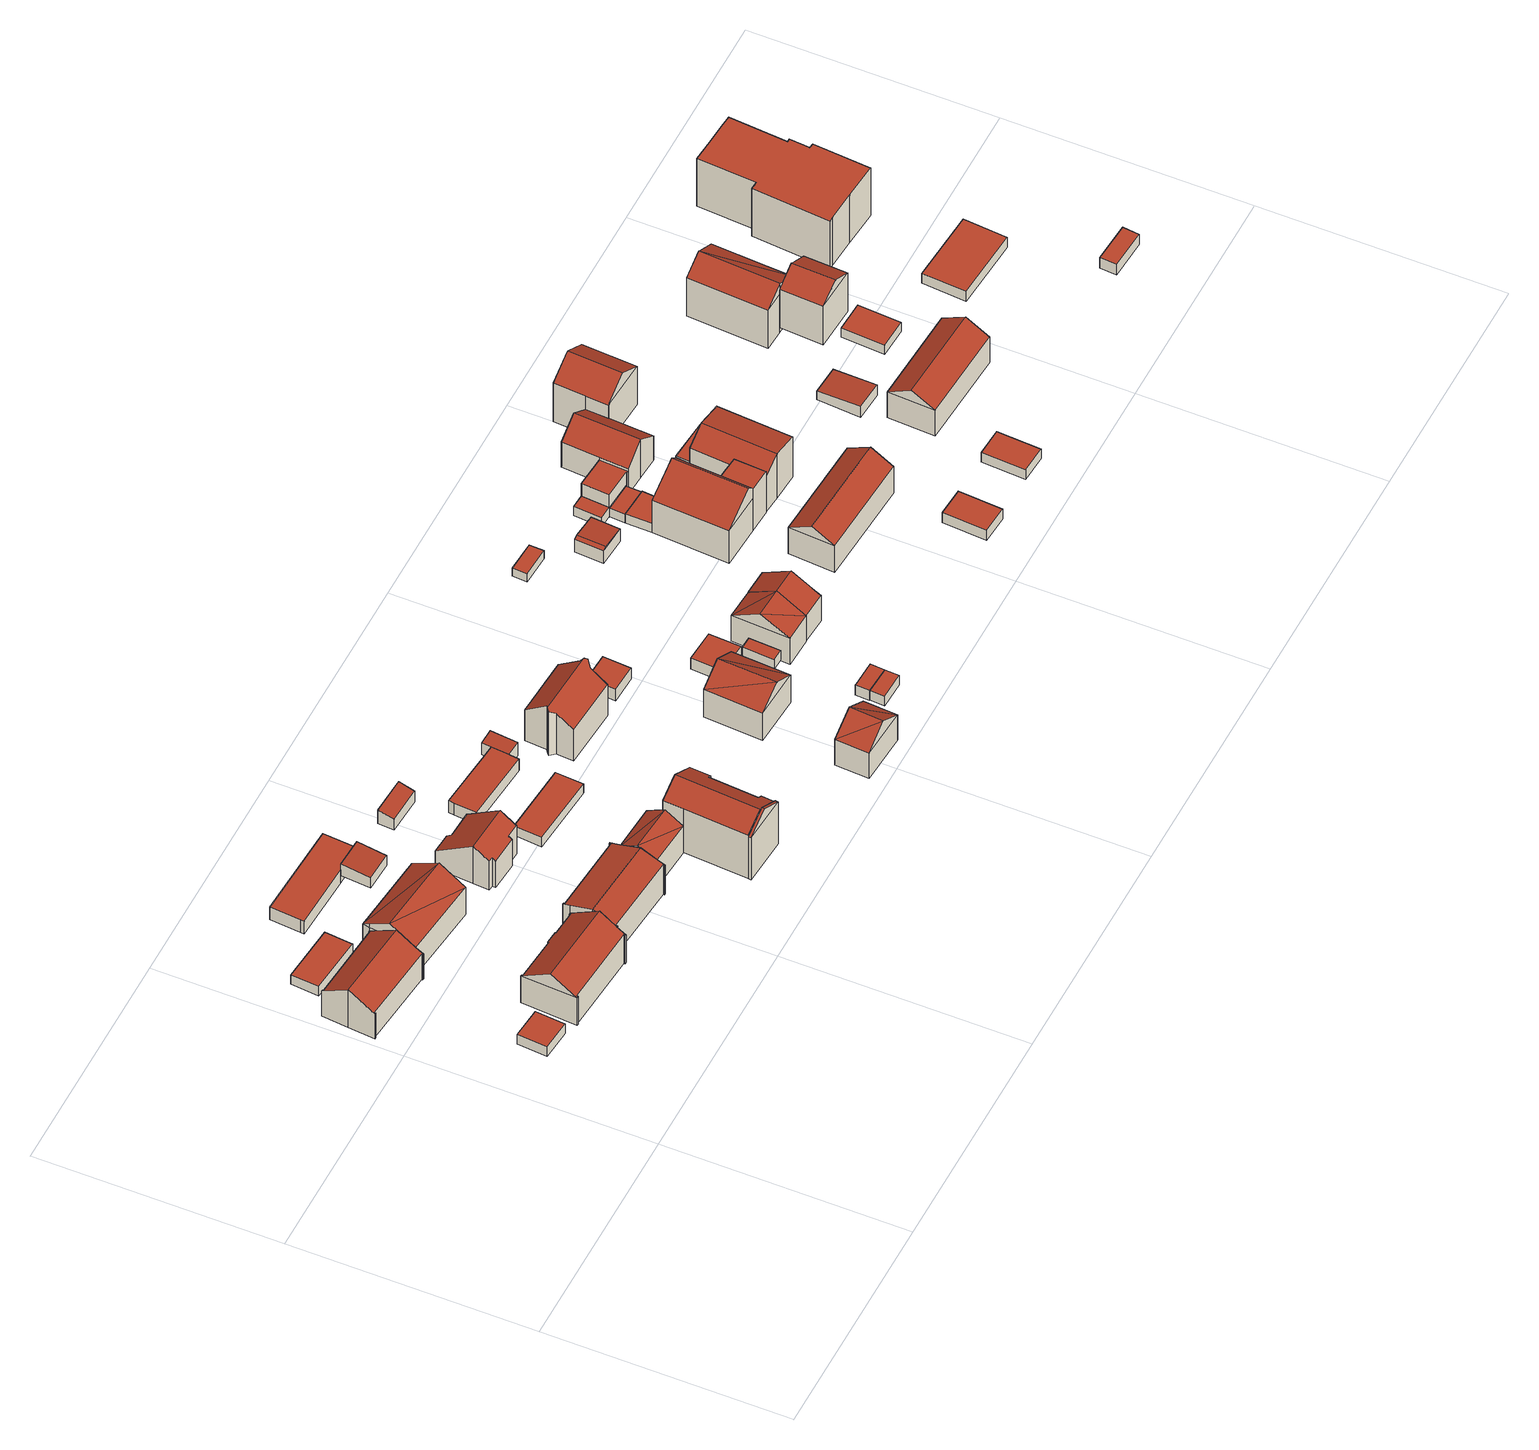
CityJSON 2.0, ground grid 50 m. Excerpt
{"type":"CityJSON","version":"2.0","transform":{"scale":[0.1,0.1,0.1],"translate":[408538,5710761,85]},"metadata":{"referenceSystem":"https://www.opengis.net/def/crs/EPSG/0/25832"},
"CityObjects":{
"building1":{"type":"Building","attributes":{"Gemeindeschluessel":"05978036","Geometrietyp2DReferenz":"3000","function":"31001_2460","roofType":"1000","measuredHeight":2.52},"geometry":[{"type":"MultiSurface","lod":"2","boundaries":[[[0,1,2,3]],[[1,4,5,2]],[[4,6,7,5]],[[6,0,3,7]],[[6,4,1,0]],[[3,2,5,7]]],"semantics":{"surfaces":[{"type":"WallSurface"},{"type":"RoofSurface"},{"type":"GroundSurface"}],"values":[0,0,0,0,1,2]}}]},
"building2":{"type":"Building","attributes":{"Gemeindeschluessel":"05978036","Geometrietyp2DReferenz":"3000","function":"31001_1000","roofType":"3100","measuredHeight":9.81},"geometry":[{"type":"MultiSurface","lod":"2","boundaries":[[[8,9,10,11]],[[9,12,13,10]],[[12,14,15,13]],[[14,16,17,15]],[[16,18,19,17]],[[18,20,21,19]],[[20,22,23,21]],[[22,24,25,23]],[[24,26,27,25]],[[26,28,29,27]],[[28,30,31,29]],[[30,32,33,31]],[[32,34,35,33]],[[34,36,37,35]],[[36,8,11,37]],[[32,30,28,26,24,22,20,18]],[[18,16,14,12,9,8,36,34,32]],[[11,10,13,15,17,19,21,23,25,27,29,31,33,35,37]]],"semantics":{"surfaces":[{"type":"WallSurface"},{"type":"RoofSurface"},{"type":"GroundSurface"}],"values":[0,0,0,0,0,0,0,0,0,0,0,0,0,0,0,1,1,2]}}]},
"building3":{"type":"Building","attributes":{"Gemeindeschluessel":"05978036","Geometrietyp2DReferenz":"3000","function":"31001_2460","roofType":"1000","measuredHeight":2.4},"geometry":[{"type":"MultiSurface","lod":"2","boundaries":[[[38,39,40,41]],[[39,42,43,40]],[[42,44,45,43]],[[44,46,47,45]],[[46,38,41,47]],[[46,44,42,39,38]],[[41,40,43,45,47]]],"semantics":{"surfaces":[{"type":"WallSurface"},{"type":"RoofSurface"},{"type":"GroundSurface"}],"values":[0,0,0,0,0,1,2]}}]},
"building4":{"type":"Building","attributes":{"Gemeindeschluessel":"05978036","Geometrietyp2DReferenz":"3000","function":"31001_1000","roofType":"5000","measuredHeight":10.7},"geometry":[{"type":"MultiSurface","lod":"2","boundaries":[[[48,49,50,51]],[[49,52,53,50]],[[52,54,55,53]],[[54,56,57,55]],[[56,58,59,57]],[[58,60,61,59]],[[60,62,63,61]],[[62,64,65,63]],[[64,66,67,65]],[[66,68,69,67]],[[68,70,71,69]],[[70,72,73,71]],[[72,74,75,73]],[[74,76,77,75]],[[76,78,79,77]],[[78,80,81,79]],[[80,48,51,81]],[[52,49,48,80,82,83,58,56,54]],[[78,76,74,72,70,68,66,64,62,60,83,82]],[[60,58,83]],[[80,78,82]],[[51,50,53,55,57,59,61,63,65,67,69,71,73,75,77,79,81]]],"semantics":{"surfaces":[{"type":"WallSurface"},{"type":"RoofSurface"},{"type":"GroundSurface"}],"values":[0,0,0,0,0,0,0,0,0,0,0,0,0,0,0,0,0,1,1,0,0,2]}}]},
"building5":{"type":"Building","attributes":{"Gemeindeschluessel":"05978036","Geometrietyp2DReferenz":"3000","function":"31001_1000","roofType":"5000","measuredHeight":10.4},"geometry":[{"type":"MultiSurface","lod":"2","boundaries":[[[84,85,86,87]],[[85,88,89,86]],[[88,90,91,89]],[[90,92,93,91]],[[92,84,87,93]],[[85,94,88]],[[85,95,96,94]],[[90,94,96]],[[96,92,90]],[[84,95,85]],[[92,96,95,84]],[[88,94,90]],[[87,86,89,91,93]]],"semantics":{"surfaces":[{"type":"WallSurface"},{"type":"RoofSurface"},{"type":"GroundSurface"}],"values":[0,0,0,0,0,1,1,1,1,0,0,0,2]}}]},
"building6":{"type":"Building","attributes":{"Gemeindeschluessel":"05978036","Geometrietyp2DReferenz":"3000","function":"31001_1000","roofType":"3100","measuredHeight":9.59},"geometry":[{"type":"MultiSurface","lod":"2","boundaries":[[[97,98,99,100]],[[98,101,102,99]],[[101,103,104,102]],[[103,80,105,104]],[[80,106,107,105]],[[106,108,109,107]],[[108,110,111,109]],[[110,112,113,111]],[[112,114,115,113]],[[114,116,117,115]],[[116,118,119,117]],[[118,120,121,119]],[[120,122,123,121]],[[122,124,125,123]],[[124,126,127,125]],[[126,128,129,127]],[[128,97,100,129]],[[124,122,120,118,116,114,112,110,108,106]],[[106,80,103,101,98,97,128,126,124]],[[100,99,102,104,105,107,109,111,113,115,117,119,121,123,125,127,129]]],"semantics":{"surfaces":[{"type":"WallSurface"},{"type":"RoofSurface"},{"type":"GroundSurface"}],"values":[0,0,0,0,0,0,0,0,0,0,0,0,0,0,0,0,0,1,1,2]}}]},
"building7":{"type":"Building","attributes":{"Gemeindeschluessel":"05978036","Geometrietyp2DReferenz":"3000","function":"31001_2460","roofType":"1000","measuredHeight":3.25},"geometry":[{"type":"MultiSurface","lod":"2","boundaries":[[[130,131,132,133]],[[131,134,135,132]],[[134,136,137,135]],[[136,138,139,137]],[[138,140,141,139]],[[140,130,133,141]],[[140,138,136,134,131,130]],[[133,132,135,137,139,141]]],"semantics":{"surfaces":[{"type":"WallSurface"},{"type":"RoofSurface"},{"type":"GroundSurface"}],"values":[0,0,0,0,0,0,1,2]}}]},
"building8":{"type":"Building","attributes":{"Gemeindeschluessel":"05978036","Geometrietyp2DReferenz":"3000","function":"31001_2460","roofType":"2100","measuredHeight":2.97},"geometry":[{"type":"MultiSurface","lod":"2","boundaries":[[[142,143,144,145]],[[143,146,147,144]],[[146,148,149,147]],[[148,142,145,149]],[[148,146,143,142]],[[145,144,147,149]]],"semantics":{"surfaces":[{"type":"WallSurface"},{"type":"RoofSurface"},{"type":"GroundSurface"}],"values":[0,0,0,0,1,2]}}]},
"building9":{"type":"Building","attributes":{"Gemeindeschluessel":"05978036","Geometrietyp2DReferenz":"3000","function":"31001_1000","roofType":"3100","measuredHeight":9.83},"geometry":[{"type":"MultiSurface","lod":"2","boundaries":[[[150,151,152,153]],[[151,154,155,152]],[[154,156,157,155]],[[156,158,159,157]],[[158,160,161,159]],[[160,162,163,161]],[[162,164,165,163]],[[164,166,167,165]],[[166,168,169,167]],[[168,170,171,169]],[[170,172,173,171]],[[172,150,153,173]],[[168,166,164,162,160,158,156,154]],[[154,151,150,172,170,168]],[[153,152,155,157,159,161,163,165,167,169,171,173]]],"semantics":{"surfaces":[{"type":"WallSurface"},{"type":"RoofSurface"},{"type":"GroundSurface"}],"values":[0,0,0,0,0,0,0,0,0,0,0,0,1,1,2]}}]},
"building10":{"type":"Building","attributes":{"Gemeindeschluessel":"05978036","Geometrietyp2DReferenz":"3000","function":"31001_1000"},"children":["building10-1","building10-2","building10-3"]},
"building10-1":{"type":"BuildingPart","attributes":{"roofType":"3100","measuredHeight":13.95},"parents":["building10"],"geometry":[{"type":"MultiSurface","lod":"2","boundaries":[[[174,175,176,177]],[[175,178,179,176]],[[178,180,181,179]],[[182,183,184,185,186,187]],[[188,189,190,191,192,193]],[[189,194,195,190]],[[194,196,197,195]],[[196,174,177,197]],[[189,188,183,182,198]],[[198,199,200,180,178,175,174,196,194,189]],[[177,176,179,181,201,186,185,191,190,195,197]],[[202,199,198]],[[201,181,180,200,203]],[[203,200,199,202]],[[182,187,202,198]],[[201,203,187,186]],[[187,203,202]],[[193,204,184,183,188]],[[192,191,185,184]],[[192,184,204,193]]],"semantics":{"surfaces":[{"type":"WallSurface"},{"type":"RoofSurface"},{"type":"GroundSurface"},{"type":"ClosureSurface"}],"values":[0,0,0,0,0,0,0,0,1,1,2,0,3,3,0,3,3,0,3,3]}}]},
"building10-2":{"type":"BuildingPart","attributes":{"roofType":"3100","measuredHeight":9.28},"parents":["building10"],"geometry":[{"type":"MultiSurface","lod":"2","boundaries":[[[205,206,207,208]],[[206,209,210,207]],[[209,192,191,210]],[[184,205,208,185]],[[184,204,211]],[[184,211,205]],[[204,193,209,206]],[[206,211,204]],[[209,193,192]],[[205,211,206]],[[208,207,210,191,185]],[[185,191,192,184]],[[192,193,204,184]]],"semantics":{"surfaces":[{"type":"WallSurface"},{"type":"RoofSurface"},{"type":"GroundSurface"},{"type":"ClosureSurface"}],"values":[0,0,0,0,1,1,1,1,0,0,2,3,3]}}]},
"building10-3":{"type":"BuildingPart","attributes":{"roofType":"3100","measuredHeight":13.97},"parents":["building10"],"geometry":[{"type":"MultiSurface","lod":"2","boundaries":[[[212,187,186,213]],[[214,215,216,181,180]],[[215,212,213,216]],[[212,215,217]],[[187,212,217,218,199,202]],[[215,214,218,217]],[[213,186,201,181,216]],[[180,200,214]],[[181,201,203,200,180]],[[201,186,187,203]],[[218,214,200,199]],[[199,200,203,202]],[[202,203,187]]],"semantics":{"surfaces":[{"type":"WallSurface"},{"type":"RoofSurface"},{"type":"GroundSurface"},{"type":"ClosureSurface"}],"values":[0,0,0,0,1,1,2,0,3,3,0,3,3]}}]},
"building11":{"type":"Building","attributes":{"Gemeindeschluessel":"05978036","Geometrietyp2DReferenz":"3000","function":"31001_1310","roofType":"2100","measuredHeight":3.57},"geometry":[{"type":"MultiSurface","lod":"2","boundaries":[[[219,220,221,222]],[[220,223,224,221]],[[223,225,226,224]],[[225,219,222,226]],[[225,223,220,219]],[[222,221,224,226]]],"semantics":{"surfaces":[{"type":"WallSurface"},{"type":"RoofSurface"},{"type":"GroundSurface"}],"values":[0,0,0,0,1,2]}}]},
"building12":{"type":"Building","attributes":{"Gemeindeschluessel":"05978036","Geometrietyp2DReferenz":"3000","function":"31001_2460","roofType":"1000","measuredHeight":2.4},"geometry":[{"type":"MultiSurface","lod":"2","boundaries":[[[227,228,229,230]],[[228,231,232,229]],[[231,233,234,232]],[[233,227,230,234]],[[233,231,228,227]],[[230,229,232,234]]],"semantics":{"surfaces":[{"type":"WallSurface"},{"type":"RoofSurface"},{"type":"GroundSurface"}],"values":[0,0,0,0,1,2]}}]},
"building13":{"type":"Building","attributes":{"Gemeindeschluessel":"05978036","Geometrietyp2DReferenz":"3000","function":"31001_2460"},"children":["building13-1","building13-2"]},
"building13-1":{"type":"BuildingPart","attributes":{"roofType":"1000","measuredHeight":3.12},"parents":["building13"],"geometry":[{"type":"MultiSurface","lod":"2","boundaries":[[[235,236,237,238]],[[236,239,240,237]],[[239,241,242,240]],[[241,243,244,242]],[[243,245,246,244]],[[245,247,248,246]],[[247,245,243,241,239,236,235]],[[238,237,240,242,244,246,248]],[[235,238,248,247]]],"semantics":{"surfaces":[{"type":"WallSurface"},{"type":"RoofSurface"},{"type":"GroundSurface"},{"type":"ClosureSurface"}],"values":[0,0,0,0,0,0,1,2,3]}}]},
"building13-2":{"type":"BuildingPart","attributes":{"roofType":"2100","measuredHeight":3.46},"parents":["building13"],"geometry":[{"type":"MultiSurface","lod":"2","boundaries":[[[249,235,238,250]],[[247,251,252,248]],[[251,253,254,252]],[[253,255,256,254]],[[255,249,250,256]],[[255,253,251,247,235,249]],[[250,238,248,252,254,256]],[[247,248,238,235]]],"semantics":{"surfaces":[{"type":"WallSurface"},{"type":"RoofSurface"},{"type":"GroundSurface"},{"type":"ClosureSurface"}],"values":[0,0,0,0,0,1,2,3]}}]},
"building14":{"type":"Building","attributes":{"Gemeindeschluessel":"05978036","Geometrietyp2DReferenz":"3000","function":"31001_1000","roofType":"3100","measuredHeight":10.12},"geometry":[{"type":"MultiSurface","lod":"2","boundaries":[[[257,258,259,260]],[[258,261,262,259]],[[261,263,264,262]],[[263,257,260,264]],[[261,258,265]],[[257,263,266]],[[258,266,265]],[[266,258,257]],[[265,263,261]],[[263,265,266]],[[260,259,262,264]]],"semantics":{"surfaces":[{"type":"WallSurface"},{"type":"RoofSurface"},{"type":"GroundSurface"}],"values":[0,0,0,0,0,0,1,1,1,1,2]}}]},
"building15":{"type":"Building","attributes":{"Gemeindeschluessel":"05978036","Geometrietyp2DReferenz":"3000","function":"31001_1000","roofType":"3100","measuredHeight":11.82},"geometry":[{"type":"MultiSurface","lod":"2","boundaries":[[[267,268,269,270]],[[268,271,272,269]],[[271,273,274,272]],[[273,275,276,274]],[[275,277,278,276]],[[277,279,280,278]],[[279,281,282,280]],[[281,283,284,282]],[[283,285,286,284]],[[285,287,288,286]],[[287,289,290,288]],[[289,267,270,290]],[[285,283,281,279,277,275]],[[275,273,271,268,267,289,287,285]],[[270,269,272,274,276,278,280,282,284,286,288,290]]],"semantics":{"surfaces":[{"type":"WallSurface"},{"type":"RoofSurface"},{"type":"GroundSurface"}],"values":[0,0,0,0,0,0,0,0,0,0,0,0,1,1,2]}}]},
"building16":{"type":"Building","attributes":{"Gemeindeschluessel":"05978036","Geometrietyp2DReferenz":"3000","function":"31001_1000","roofType":"3100","measuredHeight":10.39},"geometry":[{"type":"MultiSurface","lod":"2","boundaries":[[[291,292,293,294]],[[292,295,296,293]],[[295,297,298,296]],[[297,291,294,298]],[[295,292,299]],[[291,297,300]],[[300,292,291]],[[292,300,299]],[[297,299,300]],[[299,297,295]],[[294,293,296,298]]],"semantics":{"surfaces":[{"type":"WallSurface"},{"type":"RoofSurface"},{"type":"GroundSurface"}],"values":[0,0,0,0,0,0,1,1,1,1,2]}}]},
"building17":{"type":"Building","attributes":{"Gemeindeschluessel":"05978036","Geometrietyp2DReferenz":"3000","function":"31001_2460","roofType":"1000","measuredHeight":2.9},"geometry":[{"type":"MultiSurface","lod":"2","boundaries":[[[301,302,303,304]],[[302,305,306,303]],[[305,307,308,306]],[[307,301,304,308]],[[307,305,302,301]],[[304,303,306,308]]],"semantics":{"surfaces":[{"type":"WallSurface"},{"type":"RoofSurface"},{"type":"GroundSurface"}],"values":[0,0,0,0,1,2]}}]},
"building18":{"type":"Building","attributes":{"Gemeindeschluessel":"05978036","Geometrietyp2DReferenz":"3000","function":"31001_2460","roofType":"1000","measuredHeight":2.42},"geometry":[{"type":"MultiSurface","lod":"2","boundaries":[[[309,310,311,312]],[[310,313,314,311]],[[313,315,316,314]],[[315,309,312,316]],[[315,313,310,309]],[[312,311,314,316]]],"semantics":{"surfaces":[{"type":"WallSurface"},{"type":"RoofSurface"},{"type":"GroundSurface"}],"values":[0,0,0,0,1,2]}}]},
"building19":{"type":"Building","attributes":{"Gemeindeschluessel":"05978036","Geometrietyp2DReferenz":"3000","function":"31001_2460","roofType":"1000","measuredHeight":2.58},"geometry":[{"type":"MultiSurface","lod":"2","boundaries":[[[309,317,318,319]],[[317,320,321,318]],[[320,322,323,321]],[[322,310,324,323]],[[310,309,319,324]],[[310,322,320,317,309]],[[319,318,321,323,324]]],"semantics":{"surfaces":[{"type":"WallSurface"},{"type":"RoofSurface"},{"type":"GroundSurface"}],"values":[0,0,0,0,0,1,2]}}]},
"building20":{"type":"Building","attributes":{"Gemeindeschluessel":"05978036","Geometrietyp2DReferenz":"3000","function":"31001_2460","roofType":"1000","measuredHeight":2.95},"geometry":[{"type":"MultiSurface","lod":"2","boundaries":[[[325,326,327,328]],[[326,329,330,327]],[[329,331,332,330]],[[331,325,328,332]],[[331,329,326,325]],[[328,327,330,332]]],"semantics":{"surfaces":[{"type":"WallSurface"},{"type":"RoofSurface"},{"type":"GroundSurface"}],"values":[0,0,0,0,1,2]}}]},
"building21":{"type":"Building","attributes":{"Gemeindeschluessel":"05978036","Geometrietyp2DReferenz":"3000","function":"31001_2460","roofType":"1000","measuredHeight":2.5},"geometry":[{"type":"MultiSurface","lod":"2","boundaries":[[[333,334,335,336]],[[334,337,338,335]],[[337,339,340,338]],[[339,333,336,340]],[[339,337,334,333]],[[336,335,338,340]]],"semantics":{"surfaces":[{"type":"WallSurface"},{"type":"RoofSurface"},{"type":"GroundSurface"}],"values":[0,0,0,0,1,2]}}]},
"building22":{"type":"Building","attributes":{"Gemeindeschluessel":"05978036","Geometrietyp2DReferenz":"3000","function":"31001_1000","roofType":"5000","measuredHeight":10.18},"geometry":[{"type":"MultiSurface","lod":"2","boundaries":[[[341,342,343,344]],[[342,345,346,343]],[[345,347,348,346]],[[347,341,344,348]],[[349,347,350]],[[347,349,341]],[[342,350,345]],[[350,342,349]],[[342,341,349]],[[347,345,350]],[[344,343,346,348]]],"semantics":{"surfaces":[{"type":"WallSurface"},{"type":"RoofSurface"},{"type":"GroundSurface"}],"values":[0,0,0,0,1,1,1,1,0,0,2]}}]},
"building23":{"type":"Building","attributes":{"Gemeindeschluessel":"05978036","Geometrietyp2DReferenz":"3000","function":"31001_1000","roofType":"5000","measuredHeight":10.17},"geometry":[{"type":"MultiSurface","lod":"2","boundaries":[[[347,351,352,353]],[[351,354,355,352]],[[354,356,357,355]],[[356,358,359,357]],[[358,360,361,359]],[[360,347,353,361]],[[358,362,350,347,360]],[[356,354,351,350,362]],[[351,347,350]],[[358,356,362]],[[353,352,355,357,359,361]]],"semantics":{"surfaces":[{"type":"WallSurface"},{"type":"RoofSurface"},{"type":"GroundSurface"}],"values":[0,0,0,0,0,0,1,1,0,0,2]}}]},
"building24":{"type":"Building","attributes":{"Gemeindeschluessel":"05978036","Geometrietyp2DReferenz":"3000","function":"31001_2460","roofType":"1000","measuredHeight":2.16},"geometry":[{"type":"MultiSurface","lod":"2","boundaries":[[[363,364,365,366]],[[364,367,368,365]],[[367,369,370,368]],[[369,363,366,370]],[[369,367,364,363]],[[366,365,368,370]]],"semantics":{"surfaces":[{"type":"WallSurface"},{"type":"RoofSurface"},{"type":"GroundSurface"}],"values":[0,0,0,0,1,2]}}]},
"building25":{"type":"Building","attributes":{"Gemeindeschluessel":"05978036","Geometrietyp2DReferenz":"3000","function":"31001_2460","roofType":"1000","measuredHeight":2.09},"geometry":[{"type":"MultiSurface","lod":"2","boundaries":[[[371,372,373,374]],[[372,375,376,373]],[[375,377,378,376]],[[377,371,374,378]],[[377,375,372,371]],[[374,373,376,378]]],"semantics":{"surfaces":[{"type":"WallSurface"},{"type":"RoofSurface"},{"type":"GroundSurface"}],"values":[0,0,0,0,1,2]}}]},
"building26":{"type":"Building","attributes":{"Gemeindeschluessel":"05978036","Geometrietyp2DReferenz":"3000","function":"31001_1000","roofType":"3100","measuredHeight":3.87},"geometry":[{"type":"MultiSurface","lod":"2","boundaries":[[[379,380,381,382]],[[380,383,384,381]],[[383,385,386,384]],[[385,379,382,386]],[[383,380,387]],[[379,385,388]],[[380,379,388,387]],[[385,383,387,388]],[[382,381,384,386]]],"semantics":{"surfaces":[{"type":"WallSurface"},{"type":"RoofSurface"},{"type":"GroundSurface"}],"values":[0,0,0,0,0,0,1,1,2]}}]},
"building27":{"type":"Building","attributes":{"Gemeindeschluessel":"05978036","Geometrietyp2DReferenz":"3000","function":"31001_2460","roofType":"1000","measuredHeight":2.35},"geometry":[{"type":"MultiSurface","lod":"2","boundaries":[[[389,390,391,392]],[[390,393,394,391]],[[393,395,396,394]],[[395,389,392,396]],[[395,393,390,389]],[[392,391,394,396]]],"semantics":{"surfaces":[{"type":"WallSurface"},{"type":"RoofSurface"},{"type":"GroundSurface"}],"values":[0,0,0,0,1,2]}}]},
"building28":{"type":"Building","attributes":{"Gemeindeschluessel":"05978036","Geometrietyp2DReferenz":"3000","function":"31001_1100"},"children":["building28-1","building28-2"]},
"building28-1":{"type":"BuildingPart","attributes":{"roofType":"3100","measuredHeight":12.72},"parents":["building28"],"geometry":[{"type":"MultiSurface","lod":"2","boundaries":[[[397,398,399,400]],[[401,402,403,404]],[[402,405,406,403]],[[405,407,408,406]],[[407,409,410,408]],[[409,397,400,410]],[[411,412,413,414,415,416]],[[405,402,416,415,417]],[[405,417,407]],[[407,417,415,414,409]],[[401,418,411,416,402]],[[409,414,413,397]],[[397,413,412,419,398]],[[400,399,404,403,406,408,410]],[[404,399,398,401]],[[418,419,412,411]],[[398,419,418,401]]],"semantics":{"surfaces":[{"type":"WallSurface"},{"type":"RoofSurface"},{"type":"GroundSurface"},{"type":"ClosureSurface"}],"values":[0,0,0,0,0,0,1,1,0,0,0,0,0,2,3,0,3]}}]},
"building28-2":{"type":"BuildingPart","attributes":{"roofType":"1000","measuredHeight":10.79},"parents":["building28"],"geometry":[{"type":"MultiSurface","lod":"2","boundaries":[[[419,420,421,399,398]],[[420,422,423,421]],[[422,424,425,423]],[[424,426,427,425]],[[426,418,401,404,427]],[[426,424,422,420,419,418]],[[404,399,421,423,425,427]],[[398,399,404,401]],[[398,401,418,419]]],"semantics":{"surfaces":[{"type":"WallSurface"},{"type":"RoofSurface"},{"type":"GroundSurface"},{"type":"ClosureSurface"}],"values":[0,0,0,0,0,1,2,3,3]}}]},
"building29":{"type":"Building","attributes":{"Gemeindeschluessel":"05978036","Geometrietyp2DReferenz":"3000","function":"31001_2460","roofType":"1000","measuredHeight":2.38},"geometry":[{"type":"MultiSurface","lod":"2","boundaries":[[[428,429,430,406]],[[429,431,432,430]],[[431,433,408,432]],[[433,428,406,408]],[[433,431,429,428]],[[406,430,432,408]]],"semantics":{"surfaces":[{"type":"WallSurface"},{"type":"RoofSurface"},{"type":"GroundSurface"}],"values":[0,0,0,0,1,2]}}]},
"building30":{"type":"Building","attributes":{"Gemeindeschluessel":"05978036","Geometrietyp2DReferenz":"3000","function":"31001_1000","roofType":"3100","measuredHeight":9.64},"geometry":[{"type":"MultiSurface","lod":"2","boundaries":[[[434,435,436,437]],[[435,438,439,436]],[[438,440,441,439]],[[440,434,437,441]],[[438,435,442]],[[434,440,443]],[[435,434,443,442]],[[440,438,442,443]],[[437,436,439,441]]],"semantics":{"surfaces":[{"type":"WallSurface"},{"type":"RoofSurface"},{"type":"GroundSurface"}],"values":[0,0,0,0,0,0,1,1,2]}}]},
"building31":{"type":"Building","attributes":{"Gemeindeschluessel":"05978036","Geometrietyp2DReferenz":"3000","function":"31001_2460","roofType":"1000","measuredHeight":2.23},"geometry":[{"type":"MultiSurface","lod":"2","boundaries":[[[444,445,391,430]],[[445,446,447,391]],[[446,448,449,447]],[[448,450,432,449]],[[450,444,430,432]],[[450,448,446,445,444]],[[430,391,447,449,432]]],"semantics":{"surfaces":[{"type":"WallSurface"},{"type":"RoofSurface"},{"type":"GroundSurface"}],"values":[0,0,0,0,0,1,2]}}]},
"building32":{"type":"Building","attributes":{"Gemeindeschluessel":"05978036","Geometrietyp2DReferenz":"3000","function":"31001_2460","roofType":"1000","measuredHeight":2.52},"geometry":[{"type":"MultiSurface","lod":"2","boundaries":[[[451,452,453,454]],[[452,455,456,453]],[[455,457,458,456]],[[457,451,454,458]],[[457,455,452,451]],[[454,453,456,458]]],"semantics":{"surfaces":[{"type":"WallSurface"},{"type":"RoofSurface"},{"type":"GroundSurface"}],"values":[0,0,0,0,1,2]}}]},
"building33":{"type":"Building","attributes":{"Gemeindeschluessel":"05978036","Geometrietyp2DReferenz":"3000","function":"31001_1100","roofType":"3100","measuredHeight":11.58},"geometry":[{"type":"MultiSurface","lod":"2","boundaries":[[[459,460,461,462]],[[460,463,425,461]],[[463,464,423,425]],[[464,465,466,423]],[[465,467,468,466]],[[467,469,470,468]],[[469,471,472,470]],[[471,459,462,472]],[[467,465,464,463,460]],[[460,459,471,469,467]],[[462,461,425,423,466,468,470,472]]],"semantics":{"surfaces":[{"type":"WallSurface"},{"type":"RoofSurface"},{"type":"GroundSurface"}],"values":[0,0,0,0,0,0,0,0,1,1,2]}}]},
"building34":{"type":"Building","attributes":{"Gemeindeschluessel":"05978036","Geometrietyp2DReferenz":"3000","function":"31001_2460","roofType":"2100","measuredHeight":5.4},"geometry":[{"type":"MultiSurface","lod":"2","boundaries":[[[473,474,470,475]],[[474,476,466,470]],[[476,477,478,466]],[[477,473,475,478]],[[477,476,474,473]],[[475,470,466,478]]],"semantics":{"surfaces":[{"type":"WallSurface"},{"type":"RoofSurface"},{"type":"GroundSurface"}],"values":[0,0,0,0,1,2]}}]},
"building35":{"type":"Building","attributes":{"Gemeindeschluessel":"05978036","Geometrietyp2DReferenz":"3000","function":"31001_1000"},"children":["building35-1","building35-2","building35-3"]},
"building35-1":{"type":"BuildingPart","attributes":{"roofType":"3100","measuredHeight":9.95},"parents":["building35"],"geometry":[{"type":"MultiSurface","lod":"2","boundaries":[[[479,480,481,482]],[[480,483,484,481]],[[485,486,487,488]],[[486,489,490,487]],[[489,491,492,493,490]],[[494,479,482,495,496]],[[489,486,485,497,483,480]],[[480,479,494,491,489]],[[482,481,484,498,488,487,490,493,495]],[[498,484,483,497]],[[485,488,498,497]],[[496,492,491,494]],[[496,495,493,492]]],"semantics":{"surfaces":[{"type":"WallSurface"},{"type":"RoofSurface"},{"type":"GroundSurface"},{"type":"ClosureSurface"}],"values":[0,0,0,0,0,0,1,1,2,3,3,0,3]}}]},
"building35-2":{"type":"BuildingPart","attributes":{"roofType":"3100","measuredHeight":13.45},"parents":["building35"],"geometry":[{"type":"MultiSurface","lod":"2","boundaries":[[[499,500,501,484,483]],[[500,502,503,501]],[[502,504,505,503]],[[504,506,485,488,505]],[[499,507,508,509,510,500]],[[502,510,509,504]],[[506,508,507]],[[504,509,508,506]],[[500,510,502]],[[484,501,503,505,488,498]],[[497,485,506,507]],[[497,498,488,485]],[[483,497,507,499]],[[483,484,498,497]]],"semantics":{"surfaces":[{"type":"WallSurface"},{"type":"RoofSurface"},{"type":"GroundSurface"},{"type":"ClosureSurface"}],"values":[0,0,0,0,1,1,0,0,0,2,0,3,0,3]}}]},
"building35-3":{"type":"BuildingPart","attributes":{"roofType":"1000","measuredHeight":5.97},"parents":["building35"],"geometry":[{"type":"MultiSurface","lod":"2","boundaries":[[[511,496,495,512]],[[492,513,514,493]],[[513,515,516,514]],[[515,517,518,516]],[[517,511,512,518]],[[517,515,513,492,496,511]],[[512,495,493,514,516,518]],[[493,495,496,492]]],"semantics":{"surfaces":[{"type":"WallSurface"},{"type":"RoofSurface"},{"type":"GroundSurface"},{"type":"ClosureSurface"}],"values":[0,0,0,0,0,1,2,3]}}]},
"building36":{"type":"Building","attributes":{"Gemeindeschluessel":"05978036","Geometrietyp2DReferenz":"3000","function":"31001_2460","roofType":"1000","measuredHeight":2.54},"geometry":[{"type":"MultiSurface","lod":"2","boundaries":[[[519,520,521,522]],[[520,523,524,521]],[[523,525,526,524]],[[525,519,522,526]],[[525,523,520,519]],[[522,521,524,526]]],"semantics":{"surfaces":[{"type":"WallSurface"},{"type":"RoofSurface"},{"type":"GroundSurface"}],"values":[0,0,0,0,1,2]}}]},
"building37":{"type":"Building","attributes":{"Gemeindeschluessel":"05978036","Geometrietyp2DReferenz":"3000","function":"31001_2460","roofType":"2100","measuredHeight":2.84},"geometry":[{"type":"MultiSurface","lod":"2","boundaries":[[[527,528,529,530]],[[528,531,532,529]],[[531,533,534,532]],[[533,527,530,534]],[[533,531,528,527]],[[530,529,532,534]]],"semantics":{"surfaces":[{"type":"WallSurface"},{"type":"RoofSurface"},{"type":"GroundSurface"}],"values":[0,0,0,0,1,2]}}]},
"building38":{"type":"Building","attributes":{"Gemeindeschluessel":"05978036","Geometrietyp2DReferenz":"3000","function":"31001_1000","roofType":"3100","measuredHeight":9.51},"geometry":[{"type":"MultiSurface","lod":"2","boundaries":[[[535,536,537,538]],[[536,539,540,537]],[[539,541,542,540]],[[541,535,538,542]],[[539,536,543]],[[535,541,544]],[[536,535,544,543]],[[541,539,543,544]],[[538,537,540,542]]],"semantics":{"surfaces":[{"type":"WallSurface"},{"type":"RoofSurface"},{"type":"GroundSurface"}],"values":[0,0,0,0,0,0,1,1,2]}}]},
"building39":{"type":"Building","attributes":{"Gemeindeschluessel":"05978036","Geometrietyp2DReferenz":"3000","function":"31001_2460","roofType":"1000","measuredHeight":2.39},"geometry":[{"type":"MultiSurface","lod":"2","boundaries":[[[545,546,547,548]],[[546,549,550,547]],[[549,551,552,550]],[[551,545,548,552]],[[551,549,546,545]],[[548,547,550,552]]],"semantics":{"surfaces":[{"type":"WallSurface"},{"type":"RoofSurface"},{"type":"GroundSurface"}],"values":[0,0,0,0,1,2]}}]},
"building40":{"type":"Building","attributes":{"Gemeindeschluessel":"05978036","Geometrietyp2DReferenz":"3000","function":"31001_1000","roofType":"5000","measuredHeight":12.68},"geometry":[{"type":"MultiSurface","lod":"2","boundaries":[[[553,554,555,556]],[[554,557,558,555]],[[557,559,560,558]],[[559,561,562,560]],[[561,553,556,562]],[[554,563,564,565,557]],[[564,561,559,565]],[[553,563,554]],[[561,564,563,553]],[[557,565,559]],[[556,555,558,560,562]]],"semantics":{"surfaces":[{"type":"WallSurface"},{"type":"RoofSurface"},{"type":"GroundSurface"}],"values":[0,0,0,0,0,1,1,0,0,0,2]}}]},
"building41":{"type":"Building","attributes":{"Gemeindeschluessel":"05978036","Geometrietyp2DReferenz":"3000","function":"31001_1000","roofType":"5000","measuredHeight":12.66},"geometry":[{"type":"MultiSurface","lod":"2","boundaries":[[[566,567,568,569]],[[567,570,571,568]],[[570,572,573,571]],[[572,574,575,573]],[[574,576,577,575]],[[576,566,569,577]],[[578,576,574,579,580]],[[570,567,581,578]],[[578,580,570]],[[566,581,567]],[[576,578,581,566]],[[572,579,574]],[[570,580,579,572]],[[569,568,571,573,575,577]]],"semantics":{"surfaces":[{"type":"WallSurface"},{"type":"RoofSurface"},{"type":"GroundSurface"}],"values":[0,0,0,0,0,0,1,1,1,0,0,0,0,2]}}]},
"building42":{"type":"Building","attributes":{"Gemeindeschluessel":"05978036","Geometrietyp2DReferenz":"3000","function":"31001_2460","roofType":"1000","measuredHeight":2.62},"geometry":[{"type":"MultiSurface","lod":"2","boundaries":[[[582,583,584,585]],[[583,586,587,584]],[[586,588,589,587]],[[588,582,585,589]],[[588,586,583,582]],[[585,584,587,589]]],"semantics":{"surfaces":[{"type":"WallSurface"},{"type":"RoofSurface"},{"type":"GroundSurface"}],"values":[0,0,0,0,1,2]}}]},
"building43":{"type":"Building","attributes":{"Gemeindeschluessel":"05978036","Geometrietyp2DReferenz":"3000","function":"51009_1611","roofType":"1000","measuredHeight":2.67},"geometry":[{"type":"MultiSurface","lod":"2","boundaries":[[[590,591,592,593]],[[591,594,595,592]],[[594,596,597,595]],[[596,590,593,597]],[[596,594,591,590]],[[593,592,595,597]]],"semantics":{"surfaces":[{"type":"WallSurface"},{"type":"RoofSurface"},{"type":"GroundSurface"}],"values":[0,0,0,0,1,2]}}]},
"building44":{"type":"Building","attributes":{"Gemeindeschluessel":"05978036","Geometrietyp2DReferenz":"3000","function":"31001_1000","roofType":"1000","measuredHeight":12.42},"geometry":[{"type":"MultiSurface","lod":"2","boundaries":[[[598,599,600,601]],[[599,602,603,600]],[[602,604,605,603]],[[604,606,607,605]],[[606,608,609,607]],[[608,610,611,609]],[[610,612,613,611]],[[612,614,615,613]],[[614,616,617,615]],[[616,618,619,617]],[[618,620,621,619]],[[620,622,623,621]],[[622,624,625,623]],[[624,626,627,625]],[[626,598,601,627]],[[626,624,622,620,618,616,614,612,610,608,606,604,602,599,598]],[[601,600,603,605,607,609,611,613,615,617,619,621,623,625,627]]],"semantics":{"surfaces":[{"type":"WallSurface"},{"type":"RoofSurface"},{"type":"GroundSurface"}],"values":[0,0,0,0,0,0,0,0,0,0,0,0,0,0,0,1,2]}}]}
},
"vertices":[
[145,251,59],[81,256,59],[81,256,34],[145,251,34],[86,318,59],[86,318,34],[150,312,59],[150,312,34],
[166,541,85],[166,543,86],[166,543,20],[166,541,20],[4,559,86],[4,559,20],[4,557,85],[4,557,20],[1,557,85],[1,557,20],[6,612,118],[6,612,20],[11,667,85],[11,667,20],[14,666,85],[14,666,20],[14,664,86],[14,664,20],[177,650,86],[177,650,20],[177,652,84],[177,652,20],[180,652,84],[180,652,20],[174,596,118],[174,596,20],[170,556,94],[170,556,20],[169,540,85],[169,540,20],
[184,687,29],[65,698,29],[65,698,5],[184,687,5],[70,755,29],[70,755,5],[189,744,29],[189,744,5],[185,699,29],[185,699,5],
[347,226,105],[344,226,105],[344,226,32],[347,226,32],[345,229,107],[345,229,32],[176,242,107],[176,242,32],[176,240,105],[176,240,32],[173,240,105],[173,240,32],[181,355,101],[181,355,32],[184,355,101],[184,355,32],[184,352,102],[184,352,32],[275,344,102],[275,344,32],[276,347,101],[276,347,32],[302,344,101],[302,344,32],[302,342,103],[302,342,32],[353,338,102],[353,338,32],[353,340,101],[353,340,32],[356,340,101],[356,340,32],[348,245,117],[348,245,32],[351,280,139],[177,294,139],
[180,652,93],[182,666,93],[182,666,22],[180,652,22],[352,649,93],[352,649,22],[340,538,93],[340,538,22],[170,556,93],[170,556,22],[346,593,126],[180,652,102],[176,610,126],
[518,230,116],[518,233,117],[518,233,40],[518,230,40],[351,247,118],[351,247,40],[351,244,117],[351,244,40],[348,245,40],[352,294,136],[352,294,40],[356,340,121],[356,340,40],[357,355,117],[357,355,40],[360,355,117],[360,355,40],[359,352,118],[359,352,40],[524,339,117],[524,339,40],[524,342,117],[524,342,40],[527,342,117],[527,342,40],[525,323,122],[525,323,40],[523,280,136],[523,280,40],[521,248,123],[521,248,40],[520,230,116],[520,230,40],
[192,786,34],[193,793,34],[193,793,1],[192,786,1],[198,856,34],[198,856,1],[399,846,34],[399,846,1],[394,777,34],[394,777,1],[332,780,34],[332,780,1],
[394,777,50],[389,716,46],[389,716,20],[394,777,20],[328,719,46],[328,719,20],[332,780,50],[332,780,20],
[455,619,80],[512,616,80],[512,616,28],[455,619,28],[507,548,126],[507,548,28],[505,515,103],[505,515,28],[476,517,103],[476,517,28],[476,510,97],[476,510,28],[416,514,97],[416,514,28],[416,521,103],[416,521,28],[406,522,103],[406,522,28],[408,555,126],[408,555,28],[413,632,73],[413,632,28],[455,629,73],[455,629,28],
[709,233,160],[702,132,160],[702,132,46],[709,233,46],[713,132,153],[713,132,46],[711,103,153],[711,103,46],[611,110,160],[620,241,160],[620,241,116],[620,241,46],[611,110,46],[611,110,156],[623,283,160],[667,280,186],[667,280,46],[623,283,46],[623,283,116],[623,283,136],[721,276,154],[721,276,46],[718,233,154],[718,233,46],[655,107,186],[658,106,184],[705,103,156],[655,107,46],[655,107,183],[655,107,156],[622,278,139],
[521,248,116],[525,323,116],[525,323,46],[521,248,46],[625,316,116],[625,316,46],[523,285,139],
[611,104,156],[611,104,46],[711,103,156],[710,97,156],[710,97,46],[660,100,186],[661,106,186],
[472,740,48],[474,773,56],[474,773,20],[472,740,20],[552,769,56],[552,769,20],[549,736,48],[549,736,20],
[536,535,62],[685,523,62],[685,523,38],[536,535,38],[681,466,62],[681,466,38],[532,478,62],[532,478,38],
[692,617,58],[690,597,58],[690,597,27],[692,617,27],[541,610,58],[541,610,27],[544,656,58],[544,656,27],[546,668,58],[546,668,27],[670,656,58],[670,656,27],[695,654,58],[695,654,27],
[721,614,62],[721,614,27],[697,674,58],[697,674,27],[727,671,62],[727,671,27],[722,614,62],[722,614,27],
[904,9,133],[908,79,133],[908,79,67],[904,9,67],[1014,72,133],[1014,72,67],[1010,3,133],[1010,3,67],[961,75,168],[957,6,168],
[872,508,115],[747,516,115],[747,516,34],[872,508,34],[749,551,141],[749,551,34],[740,562,149],[740,562,34],[745,566,153],[745,566,34],[751,571,149],[751,571,34],[754,616,115],[754,616,34],[879,608,115],[879,608,34],[876,563,149],[876,563,34],[881,558,153],[881,558,34],[885,553,149],[885,553,34],[874,543,141],[874,543,34],
[1030,339,124],[1024,219,124],[1024,219,52],[1030,339,52],[919,225,124],[919,225,52],[926,345,124],[926,345,52],[972,222,156],[978,342,156],
[969,563,68],[965,505,68],[965,505,39],[969,563,39],[906,508,68],[906,508,39],[910,566,68],[910,566,39],
[1075,88,93],[1132,85,93],[1132,85,68],[1075,88,68],[1131,56,93],[1131,56,68],[1073,58,93],[1073,58,68],
[1076,117,93],[1076,117,67],[1075,88,67],[1079,117,93],[1079,117,67],[1134,115,93],[1134,115,67],[1132,85,67],
[1023,416,78],[1090,412,78],[1090,412,49],[1023,416,49],[1087,346,78],[1087,346,49],[1020,350,78],[1020,350,49],
[1083,280,77],[1087,344,77],[1087,344,52],[1083,280,52],[1112,343,77],[1112,343,52],[1109,279,77],[1109,279,52],
[1108,260,118],[1114,379,118],[1114,379,50],[1108,260,50],[1177,375,118],[1177,375,50],[1170,257,118],[1170,257,50],[1111,320,152],[1174,317,152],
[1177,375,119],[1177,375,51],[1170,257,51],[1231,372,118],[1231,372,51],[1229,334,141],[1229,334,51],[1226,272,128],[1226,272,51],[1225,254,118],[1225,254,51],[1228,314,152],
[1226,272,76],[1229,334,76],[1229,334,55],[1226,272,55],[1263,332,76],[1263,332,55],[1260,270,76],[1260,270,55],
[1111,778,45],[1113,808,45],[1113,808,24],[1111,778,24],[1176,805,45],[1176,805,24],[1175,775,45],[1175,775,24],
[1268,726,64],[1264,667,64],[1264,667,31],[1268,726,31],[1203,671,64],[1203,671,31],[1207,730,64],[1207,730,31],[1211,670,69],[1214,729,69],
[1317,768,52],[1313,711,52],[1313,711,28],[1317,768,28],[1284,713,52],[1284,713,28],[1288,770,52],[1288,770,28],
[1397,595,113],[1393,531,113],[1393,531,28],[1397,595,28],[1389,465,113],[1301,470,113],[1301,470,28],[1389,465,28],[1310,626,113],[1310,626,28],[1369,622,113],[1369,622,28],[1399,620,113],[1399,620,28],[1389,465,141],[1393,531,140],[1397,595,140],[1399,620,140],[1383,621,155],[1374,466,155],[1369,622,147],[1389,465,136],[1393,531,136],
[1408,530,136],[1408,530,28],[1443,527,136],[1443,527,28],[1440,463,136],[1440,463,28],[1440,462,136],[1440,462,28],
[1310,626,52],[1311,679,52],[1311,679,28],[1373,675,52],[1373,675,28],[1369,622,52],
[1344,374,125],[1562,360,125],[1562,360,56],[1344,374,56],[1556,266,125],[1556,266,56],[1338,280,125],[1338,280,56],[1559,313,152],[1341,327,152],
[1311,679,50],[1313,711,50],[1375,707,50],[1375,707,28],[1374,705,50],[1374,705,28],[1373,675,50],
[1577,149,94],[1571,59,94],[1571,59,68],[1577,149,68],[1512,63,94],[1512,63,68],[1518,153,94],[1518,153,68],
[1538,456,133],[1480,460,144],[1480,460,28],[1538,456,28],[1440,463,118],[1443,527,117],[1449,617,117],[1449,617,28],[1490,614,144],[1490,614,28],[1537,611,135],[1537,611,28],[1548,610,133],[1548,610,28],
[1539,639,81],[1537,611,82],[1539,639,28],[1449,617,82],[1451,645,81],[1451,645,28],
[1387,840,91],[1432,837,125],[1432,837,25],[1387,840,25],[1477,835,91],[1477,835,25],[1477,788,89],[1472,699,89],[1472,699,25],[1477,788,25],[1424,702,125],[1424,702,25],[1379,704,91],[1379,704,85],[1379,704,25],[1382,763,91],[1382,763,25],[1382,763,85],[1474,788,91],[1474,788,25],
[1477,835,126],[1481,900,126],[1481,900,25],[1587,894,126],[1587,894,25],[1581,782,126],[1581,782,25],[1477,788,126],[1474,788,126],[1477,788,128],[1527,785,160],[1534,897,160],
[1317,768,85],[1317,768,25],[1374,705,85],[1374,705,25],[1375,707,85],[1375,707,25],[1313,711,85],[1313,711,25],
[1675,63,93],[1680,152,93],[1680,152,68],[1675,63,68],[1737,149,93],[1737,149,68],[1732,59,93],[1732,59,68],
[1769,485,70],[1764,396,75],[1764,396,47],[1769,485,47],[1704,400,75],[1704,400,47],[1709,489,70],[1709,489,47],
[1914,245,122],[1712,258,122],[1712,258,55],[1914,245,55],[1717,354,122],[1717,354,55],[1920,342,122],[1920,342,55],[1715,306,150],[1917,294,150],
[1859,426,71],[1864,514,71],[1864,514,47],[1859,426,47],[1927,511,71],[1927,511,47],[1922,423,71],[1922,423,47],
[1891,621,145],[1932,619,145],[1932,619,44],[1891,621,44],[1928,531,145],[1928,531,44],[1836,536,145],[1836,536,44],[1841,624,145],[1841,624,44],[1891,621,168],[1886,622,171],[1882,533,171],
[1858,788,131],[1900,786,131],[1900,786,31],[1858,788,31],[1891,621,131],[1891,621,31],[1841,624,131],[1841,624,31],[1798,626,131],[1798,626,31],[1807,791,131],[1807,791,31],[1853,789,157],[1841,624,156],[1844,624,157],[1858,788,155],
[2043,439,73],[2193,428,73],[2193,428,47],[2043,439,47],[2186,338,73],[2186,338,47],[2037,349,73],[2037,349,47],
[2277,154,95],[2274,120,95],[2274,120,68],[2277,154,68],[2191,125,95],[2191,125,68],[2193,160,95],[2193,160,68],
[2021,609,153],[2033,769,153],[2033,769,28],[2021,609,28],[2043,768,153],[2043,768,28],[2050,768,153],[2050,768,28],[2058,888,153],[2058,888,28],[2096,885,153],[2096,885,28],[2153,881,153],[2153,881,28],[2172,879,153],[2172,879,28],[2163,759,153],[2163,759,28],[2170,759,153],[2170,759,28],[2167,717,153],[2167,717,28],[2177,716,153],[2177,716,28],[2168,598,153],[2168,598,28],[2093,604,153],[2093,604,28],[2031,609,153],[2031,609,28]
]}
